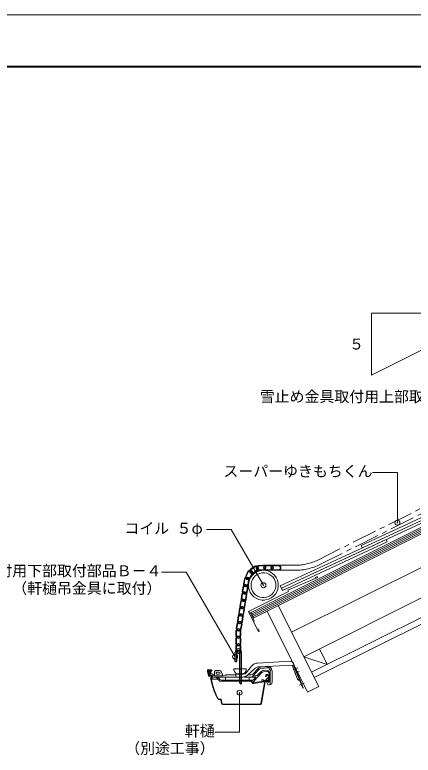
# Model space of a CAD drawing. Units: millimetres on the paper, with parts at other scales. Extents: x -210 to 210, y -148 to 150.
# Drawn here: x 26.4 to 106.5, y 1 to 149.9 of the extents above; entities that cross this region are included whole.
import ezdxf
from ezdxf.enums import TextEntityAlignment as Align

# ---------------------------------------------------------------- set-up
doc = ezdxf.new("R2010")
doc.units = ezdxf.units.MM
doc.header["$PDMODE"] = 32
doc.header["$PDSIZE"] = 1
doc.linetypes.add('CHAIN1', pattern=[8, 5, -1, 1, -1])
for name, color, linetype, lineweight in [('0-0', 7, 'Continuous', 18), ('0-2', 5, 'Continuous', 9), ('0-4', 5, 'Continuous', 9), ('0-7', 5, 'Continuous', 9), ('0-8', 5, 'Continuous', 9), ('0-9', 2, 'Continuous', 25), ('F-0_通り芯', 6, 'Continuous', 9)]:
    doc.layers.add(name, color=color, linetype=linetype, lineweight=lineweight)
doc.styles.add('ＭＳ ゴシック', font='')
doc.styles.get('ＭＳ ゴシック').set_extended_font_data('MS Gothic')

msp = doc.modelspace()

# ---------------------------------------------------------------- linework, layer by layer
at = {"layer": '0-0'}
for p, q in [((75.257, 19.574), (81.774, 19.916)), ((84.431, 14.551), (82.46, 19.477)), ((65.235, 18.232), (65.373, 18.232)), ((65.27, 18.016), (65.279, 17.976)), ((65.318, 18.077), (65.895, 18.077)), ((65.328, 17.937), (65.677, 17.937)), ((65.373, 18.182), (65.373, 18.232)), ((65.373, 18.182), (65.719, 18.182)), ((65.702, 17.944), (65.9, 18.059)), ((65.729, 18.202), (65.719, 18.182)), ((65.729, 18.202), (65.739, 18.182)), ((65.739, 18.182), (65.819, 18.182)), ((65.829, 18.202), (65.819, 18.182)), ((65.829, 18.202), (65.839, 18.182)), ((65.829, 17.897), (65.993, 17.991)), ((65.839, 18.182), (65.919, 18.182)), ((65.929, 18.202), (65.919, 18.182)), ((65.929, 18.202), (65.939, 18.182)), ((66.802, 18.038), (67.614, 18.038)), ((67.884, 17.869), (68.126, 17.37)), ((70.478, 18.336), (70.489, 18.12)), ((70.528, 18.389), (72.922, 18.389)), ((72.956, 17.611), (74.019, 18.939)), ((72.961, 18.12), (72.972, 18.336)), ((73.149, 17.078), (74.734, 18.534)), ((74.115, 16.758), (75.554, 18.32)), ((74.339, 17.37), (75.357, 18.475)), ((75.308, 18.776), (82.588, 19.157)), ((75.85, 18.715), (77.443, 18.841)), ((75.85, 18.464), (77.463, 18.592)), ((76.398, 18.056), (77.498, 18.143)), ((76.418, 17.807), (77.34, 17.88)), ((77.194, 18.821), (77.194, 18.57)), ((77.443, 18.841), (77.443, 18.59)), ((77.756, 17.98), (77.756, 15.205)), ((78.156, 17.953), (78.156, 15.695)), ((82.166, 19.135), (83.298, 16.304)), ((82.407, 18.265), (83.335, 18.636)), ((84.319, 14.506), (82.462, 19.151)), ((82.704, 17.522), (83.632, 17.893)), ((65.326, 17.771), (65.487, 17.076)), ((65.46, 17.379), (65.37, 17.766)), ((65.375, 17.832), (65.579, 17.832)), ((65.419, 17.827), (65.516, 17.827)), ((65.488, 16.932), (65.552, 16.932)), ((65.535, 17.037), (65.85, 17.037)), ((65.552, 16.932), (65.562, 16.912)), ((65.572, 16.932), (65.562, 16.912)), ((65.565, 17.788), (65.638, 17.474)), ((65.572, 16.932), (65.652, 16.932)), ((65.628, 17.794), (65.691, 17.52)), ((65.652, 16.932), (65.662, 16.912)), ((65.672, 16.932), (65.662, 16.912)), ((65.672, 16.932), (65.752, 16.932)), ((65.856, 17.397), (65.735, 17.397)), ((65.751, 17.482), (65.833, 17.501)), ((65.752, 17.147), (65.856, 17.147)), ((65.752, 16.932), (65.762, 16.912)), ((65.772, 16.932), (65.762, 16.912)), ((65.772, 16.932), (65.85, 16.932)), ((65.806, 17.842), (65.871, 17.561)), ((65.847, 16.607), (65.925, 16.652)), ((65.964, 16.554), (65.977, 16.561)), ((66.343, 16.758), (70.972, 16.758)), ((68.306, 17.008), (66.542, 17.008)), ((66.606, 17.838), (66.606, 17.249)), ((66.9, 16.711), (67.567, 16.003)), ((67.473, 17.738), (67.121, 17.738)), ((67.473, 17.308), (67.132, 17.308)), ((67.437, 16.505), (67.675, 16.253)), ((68.156, 17.158), (68.156, 17.24)), ((68.35, 17.015), (68.656, 17.108)), ((68.856, 17.108), (68.656, 17.108)), ((68.756, 16.758), (68.756, 16.158)), ((70.874, 17.208), (68.956, 17.208)), ((70.874, 17.349), (72.409, 17.349)), ((70.874, 17.349), (70.874, 16.899)), ((71.024, 16.749), (72.303, 16.749)), ((71.182, 17.389), (71.266, 17.389)), ((71.265, 17.384), (72.185, 17.384)), ((71.325, 17.349), (71.265, 17.384)), ((72.185, 17.384), (72.125, 17.349)), ((72.185, 17.389), (72.272, 17.389)), ((72.456, 16.758), (74.703, 16.758)), ((73.971, 17.208), (73.29, 17.208)), ((73.581, 16.758), (73.581, 16.158)), ((74.468, 16.255), (74.777, 16.591)), ((74.488, 15.908), (76.09, 17.647)), ((74.574, 17.008), (75.03, 17.008)), ((75.251, 17.105), (75.906, 17.816)), ((76.744, 16.062), (77.36, 16.678)), ((76.861, 16.882), (76.909, 17.15)), ((76.902, 16.824), (76.907, 16.823)), ((76.915, 16.084), (77.333, 16.503)), ((76.965, 16.863), (77.004, 17.086)), ((77.007, 17.232), (77.231, 17.232)), ((77.053, 17.127), (77.209, 17.127)), ((77.245, 17.113), (77.404, 16.953)), ((77.303, 17.202), (77.493, 17.012)), ((77.356, 17.775), (77.468, 17.663)), ((77.418, 16.918), (77.418, 16.819)), ((77.418, 16.467), (77.418, 16.115)), ((77.523, 16.94), (77.523, 15.904)), ((77.556, 17.68), (77.556, 15.795)), ((66.152, 16.358), (67.232, 16.358)), ((67.785, 15.908), (74.488, 15.908)), ((67.893, 16.158), (74.247, 16.158)), ((74.252, 15.658), (74.488, 15.658)), ((74.317, 15.458), (74.488, 15.458)), ((76.558, 15.956), (74.486, 15.658)), ((74.488, 15.458), (76.582, 15.806)), ((75.896, 11.41), (76.703, 15.982)), ((76.001, 11.397), (76.791, 15.88)), ((76.154, 15.948), (76.125, 16.146)), ((76.292, 16.22), (76.168, 16.203)), ((76.334, 16.206), (76.601, 15.941)), ((76.623, 15.864), (76.612, 15.93)), ((76.89, 15.962), (77.182, 15.962)), ((76.922, 16.067), (77.371, 16.067)), ((77.144, 15.505), (77.013, 15.824)), ((77.192, 15.913), (77.276, 15.769)), ((77.253, 15.933), (77.353, 15.833)), ((77.406, 15.695), (77.456, 15.695)), ((77.607, 15.195), (77.656, 15.195)), ((83.651, 15.154), (84.579, 15.525)), ((84.338, 14.513), (84.431, 14.551)), ((67.393, 12.232), (67.781, 12.232)), ((67.396, 12.337), (67.786, 12.337)), ((67.881, 12.142), (67.954, 11.411)), ((67.985, 12.157), (68.059, 11.417)), ((68.153, 11.231), (75.804, 11.231)), ((68.158, 11.327), (75.798, 11.327)), ((68.372, 11.231), (75.572, 11.231)), ((68.472, 11.331), (75.472, 11.331))]:
    msp.add_line(p, q, dxfattribs=at)
for centre, radius, start, end in [((75.346, 17.876), 1.7, 93.00002, 141.31186), ((81.81, 19.217), 0.7, 21.8, 93.00002), ((65.235, 18.132), 0.1, 89.99998, 190.81805), ((79.87, 20.929), 15, 190.81807, 195.15842), ((65.318, 18.027), 0.05, 89.99998, 193), ((65.328, 17.987), 0.05, 193.00001, 270.00003), ((65.677, 17.987), 0.05, 270.00003, 300), ((65.854, 17.853), 0.05, 120.00003, 193), ((65.895, 18.067), 0.01, 300, 90.00003), ((65.942, 18.08), 0.102, 300, 91.47394), ((66.806, 17.838), 0.2, 89.99998, 180.00002), ((67.614, 17.738), 0.3, 25.82733, 89.99998), ((70.528, 18.339), 0.05, 90.00004, 182.99995), ((70.789, 18.136), 0.3, 183.0005, 196.15207), ((71.461, 18.331), 1, 196.15158, 246.48018), ((71.989, 18.331), 1, 293.51975, 343.84836), ((72.922, 18.339), 0.05, 356.99997, 89.99982), ((72.661, 18.136), 0.3, 343.84787, 356.99942), ((75.356, 17.857), 0.92, 93.00002, 132.57457), ((75.909, 17.967), 0.75, 94.51386, 137.35319), ((75.885, 18.016), 0.45, 94.51397, 137.35324), ((76.457, 17.308), 0.75, 94.51397, 137.3533), ((77.144, 17.563), 0.3, 45, 94.51397), ((77.356, 17.68), 0.2, 0, 94.51397), ((77.481, 18.367), 0.475, 305.38025, 94.51404), ((77.481, 18.367), 0.225, 274.51407, 94.51404), ((77.156, 17.953), 1, 0, 47.65696), ((65.375, 17.782), 0.05, 89.99998, 193), ((65.419, 17.777), 0.05, 89.99998, 193.0919), ((65.488, 17.032), 0.1, 195.15842, 270.00003), ((65.752, 17.447), 0.3, 193.09192, 270.00003), ((65.535, 17.087), 0.05, 193.00001, 270.00003), ((65.516, 17.777), 0.05, 13.09189, 89.99998), ((65.579, 17.782), 0.05, 13, 89.99998), ((65.735, 17.497), 0.1, 193.09192, 270.00003), ((65.74, 17.531), 0.05, 193.00001, 283.00006), ((65.897, 16.521), 0.1, 120.00003, 190.39426), ((80.604, 19.219), 15.053, 190.39427, 207.1902), ((65.822, 17.55), 0.05, 283.00006, 13.00003), ((65.85, 16.782), 0.255, 300, 90.00003), ((65.85, 16.782), 0.15, 300, 90.00003), ((65.856, 16.797), 0.6, 30.93725, 89.99999), ((65.856, 16.797), 0.35, 311.1741, 90.00003), ((66.014, 16.467), 0.1, 120.00003, 190.67976), ((80.604, 19.219), 14.947, 190.67978, 207.17845), ((66.152, 16.458), 0.1, 131.17406, 270), ((66.343, 16.908), 0.15, 192.85938, 270.00003), ((66.456, 17.247), 0.15, 216.86995, 0), ((66.456, 17.249), 0.15, 217.60307, 0), ((66.542, 17.208), 0.2, 210.9373, 270.00003), ((66.791, 16.608), 0.15, 43.2643, 89.99998), ((67.121, 17.523), 0.215, 89.99998, 270), ((67.546, 16.608), 0.15, 89.99998, 223.2643), ((67.473, 17.523), 0.215, 270.00003, 90.00003), ((67.856, 17.239), 0.3, 0, 25.82735), ((68.306, 17.158), 0.15, 180.00003, 286.97403), ((68.856, 17.208), 0.1, 270.00003, 0), ((71.024, 16.899), 0.15, 180.00003, 270.00003), ((71.182, 17.689), 0.3, 246.48007, 269.99985), ((72.268, 17.689), 0.3, 270.00006, 293.51987), ((72.303, 17.999), 1.25, 270.00003, 312.57461), ((72.409, 18.049), 0.7, 270.00003, 321.31189), ((73.971, 17.708), 0.5, 270.00003, 317.35333), ((74.574, 17.108), 0.1, 137.35303, 270.0004), ((74.703, 16.658), 0.1, 317.35333, 90.00003), ((75.03, 17.308), 0.3, 270.00034, 317.35352), ((76.457, 17.308), 0.5, 94.51397, 137.3533), ((76.911, 16.873), 0.05, 170.00001, 260), ((76.915, 16.872), 0.05, 260.00003, 350.00006), ((77.007, 17.132), 0.1, 89.99998, 170.00001), ((77.053, 17.077), 0.05, 89.99998, 170.00001), ((77.209, 17.077), 0.05, 45, 89.99998), ((77.231, 17.13), 0.102, 45, 89.99998), ((77.368, 16.467), 0.05, 0, 135), ((77.218, 16.819), 0.2, 315.00003, 0), ((77.368, 16.918), 0.05, 0, 45), ((77.256, 17.451), 0.3, 0, 45), ((77.421, 16.94), 0.102, 0, 45), ((67.785, 16.208), 0.3, 223.26431, 270.00003), ((67.893, 16.458), 0.3, 223.26431, 270.00003), ((73.408, 14.983), 1, 29.99938, 67.66685), ((74.252, 15.608), 0.05, 89.99998, 216.52896), ((74.247, 16.458), 0.3, 270.00031, 317.35352), ((74.317, 15.508), 0.05, 209.99944, 270.00003), ((74.65, 15.845), 0.162, 137.3533, 278.16415), ((76.104, 15.941), 0.05, 278.16418, 8.16415), ((76.175, 16.153), 0.05, 98.16413, 188.16412), ((76.299, 16.171), 0.05, 45.18168, 98.16413), ((76.565, 15.906), 0.05, 10.38871, 98.16413), ((76.574, 15.856), 0.05, 279.43726, 9.49582), ((76.85, 15.956), 0.15, 135, 170.00001), ((76.89, 15.862), 0.1, 89.99998, 170.00001), ((76.922, 16.077), 0.01, 135, 270), ((77.106, 15.862), 0.1, 30.34142, 202.25223), ((77.607, 15.695), 0.5, 202.2523, 270.00003), ((77.182, 15.862), 0.1, 45, 89.99998), ((77.406, 15.845), 0.15, 210.34126, 270.00003), ((77.423, 15.904), 0.1, 225, 0), ((77.371, 16.115), 0.0475, 270.00006, 0), ((77.456, 15.795), 0.1, 270.00003, 0), ((77.656, 15.695), 0.5, 270.00003, 0), ((83.67, 16.453), 0.4, 201.80009, 268.22165), ((83.654, 15.953), 0.1, 21.8, 88.22162), ((67.393, 12.432), 0.2, 207.1902, 270.00003), ((67.396, 12.437), 0.1, 207.17845, 270.00003), ((67.781, 12.132), 0.1, 5.71084, 89.99998), ((67.786, 12.137), 0.2, 5.71084, 89.99998), ((68.153, 11.431), 0.2, 185.71085, 270), ((68.158, 11.427), 0.1, 185.71085, 270), ((75.798, 11.427), 0.1, 270, 350), ((75.804, 11.431), 0.2, 270, 350)]:
    msp.add_arc(centre, radius, start, end, dxfattribs=at)
at = {"layer": '0-2'}
for p, q in [((73.949, 29.74), (187.76, 86.656)), ((187.894, 86.387), (74.083, 29.472)), ((188.029, 86.119), (74.217, 29.203)), ((188.163, 85.851), (74.351, 28.935)), ((188.297, 85.582), (74.486, 28.667)), ((190.981, 80.216), (82.088, 25.76)), ((84.548, 20.841), (193.441, 75.297)), ((86.114, 17.711), (195.006, 72.166)), ((86.651, 16.638), (195.543, 71.093)), ((96.32, 42.738), (133.863, 60.187)), ((80.035, 34.595), (117.578, 52.045)), ((112.605, 50.88), (96.101, 43.209)), ((80.254, 34.124), (101.293, 43.902)), ((96.101, 43.209), (96.32, 42.738)), ((96.32, 42.738), (79.816, 35.067)), ((81.328, 34.212), (87.264, 36.736)), ((87.173, 36.914), (86.817, 36.732)), ((75.38, 25.983), (73.412, 29.919)), ((73.681, 29.829), (74.611, 27.969)), ((77.169, 30.009), (85.308, 13.73)), ((87.544, 14.848), (79.405, 31.127)), ((73.949, 29.74), (74.486, 28.667)), ((75.559, 26.073), (75.38, 26.431)), ((87.678, 22.406), (89.243, 19.276)), ((84.548, 20.841), (89.243, 19.276)), ((87.544, 14.848), (85.308, 13.73))]:
    msp.add_line(p, q, dxfattribs=at)
for points in [[(101.293, 43.902), (101.074, 44.374), (80.035, 34.595)], [(79.816, 35.067), (80.035, 34.595), (80.254, 34.124)], [(81.328, 34.212), (81.462, 33.944), (73.412, 29.919)]]:
    msp.add_lwpolyline(points, dxfattribs=at)
for centre, start, end in [((87.218, 36.825), 297.06508, 117.07289), ((75.47, 26.028), 206.51461, 26.51601)]:
    msp.add_arc(centre, 0.1, start, end, dxfattribs=at)
at = {"layer": '0-4'}
for p, q in [((123.183, 89.918), (98.183, 89.918)), ((103.378, 57.877), (98.378, 57.877)), ((103.378, 47.78), (103.378, 57.877)), ((69.953, 46.402), (64.953, 46.402)), ((76.411, 35.216), (69.953, 46.402)), ((60.899, 37.849), (55.899, 37.849)), ((70.723, 20.833), (60.899, 37.849))]:
    msp.add_line(p, q, dxfattribs=at)
for points in [[(98.183, 89.918), (98.183, 77.418), (123.183, 89.918)], [(71.61, 13.606), (71.61, 5.672), (66.61, 5.672)]]:
    msp.add_lwpolyline(points, dxfattribs=at)
for p in [(103.378, 47.78), (76.411, 35.216), (70.723, 20.833), (71.61, 13.606)]:
    msp.add_point(p, dxfattribs=at)
at = {"layer": '0-7', "linetype": 'CHAIN1'}
for p, q in [((87.331, 40.271), (117.48, 55.346)), ((87.778, 39.377), (117.928, 54.452)), ((82.859, 39.216), (76.411, 39.216)), ((82.859, 38.216), (76.411, 38.216))]:
    msp.add_line(p, q, dxfattribs=at)
at = {"layer": '0-7'}
for p, q in [((73.837, 38.431), (74.649, 39.015)), ((73.907, 38.334), (74.719, 38.917)), ((75.389, 39.156), (76.384, 39.255)), ((75.401, 39.036), (76.396, 39.136)), ((76.934, 39.216), (77.934, 39.216)), ((76.934, 39.096), (77.934, 39.096)), ((78.434, 39.216), (79.434, 39.216)), ((78.434, 39.096), (79.434, 39.096)), ((72.856, 37.028), (73.267, 37.939)), ((72.965, 36.978), (73.377, 37.89)), ((73.658, 36.666), (74.069, 37.577)), ((74.179, 37.528), (73.767, 36.616)), ((74.351, 37.716), (75.163, 38.3)), ((75.233, 38.203), (74.421, 37.619)), ((75.476, 38.28), (76.471, 38.379)), ((76.483, 38.26), (75.488, 38.161)), ((76.934, 38.336), (77.934, 38.336)), ((77.934, 38.216), (76.934, 38.216)), ((78.434, 38.336), (79.434, 38.336)), ((79.434, 38.216), (78.434, 38.216)), ((72.415, 35.458), (72.577, 36.445)), ((72.534, 35.439), (72.695, 36.426)), ((73.284, 35.316), (73.445, 36.303)), ((73.564, 36.284), (73.402, 35.297)), ((72.173, 33.978), (72.334, 34.965)), ((72.291, 33.959), (72.453, 34.946)), ((73.041, 33.836), (73.203, 34.823)), ((73.321, 34.803), (73.16, 33.816)), ((71.93, 32.498), (72.092, 33.485)), ((72.049, 32.478), (72.21, 33.465)), ((72.799, 32.356), (72.96, 33.342)), ((73.079, 33.323), (72.917, 32.336)), ((71.688, 31.018), (71.849, 32.004)), ((71.806, 30.998), (71.968, 31.985)), ((72.556, 30.875), (72.718, 31.862)), ((72.836, 31.843), (72.675, 30.856)), ((71.445, 29.537), (71.607, 30.524)), ((71.564, 29.518), (71.725, 30.505)), ((72.314, 29.395), (72.476, 30.382)), ((72.594, 30.362), (72.432, 29.376)), ((71.203, 28.057), (71.365, 29.044)), ((71.321, 28.038), (71.483, 29.024)), ((72.072, 27.915), (72.233, 28.902)), ((72.352, 28.882), (72.19, 27.895)), ((70.961, 26.577), (71.122, 27.564)), ((71.079, 26.557), (71.241, 27.544)), ((71.829, 26.434), (71.991, 27.421)), ((72.109, 27.402), (71.948, 26.415)), ((70.873, 25.002), (70.873, 26.002)), ((70.993, 25.002), (70.993, 26.002)), ((71.753, 25.002), (71.753, 26.002)), ((71.873, 26.002), (71.873, 25.002)), ((70.873, 23.502), (70.873, 24.502)), ((70.993, 23.502), (70.993, 24.502)), ((71.753, 23.502), (71.753, 24.502)), ((71.873, 24.502), (71.873, 23.502)), ((70.873, 22.002), (70.873, 23.002)), ((70.993, 22.002), (70.993, 23.002)), ((71.753, 22.002), (71.753, 23.002)), ((71.873, 23.002), (71.873, 22.002))]:
    msp.add_line(p, q, dxfattribs=at)
at = {"layer": '0-7', "linetype": 'CHAIN1'}
for radius in [10, 11]:
    msp.add_arc((82.859, 49.216), radius, 270, 296.56505, dxfattribs=at)
at = {"layer": '0-7'}
for centre, radius, start, end in [((74.941, 38.609), 0.5, 305.70017, 125.70017), ((74.941, 38.609), 0.38, 305.70017, 125.70017), ((75.438, 38.658), 0.5, 95.70017, 275.70017), ((75.438, 38.658), 0.38, 95.70017, 275.70017), ((76.434, 38.758), 0.5, 275.70017, 95.70017), ((76.434, 38.758), 0.38, 275.70017, 95.70017), ((76.934, 38.716), 0.5, 90, 270), ((76.934, 38.716), 0.38, 90, 270), ((77.934, 38.716), 0.5, 270, 90), ((78.434, 38.716), 0.5, 90, 270), ((77.934, 38.716), 0.38, 270, 90), ((78.434, 38.716), 0.38, 90, 270), ((79.434, 38.716), 0.5, 270, 90), ((79.434, 38.716), 0.38, 270, 90), ((73.723, 37.733), 0.5, 335.70017, 155.70017), ((73.723, 37.733), 0.38, 335.70017, 155.70017), ((74.129, 38.025), 0.5, 125.70017, 305.70017), ((74.129, 38.025), 0.38, 125.70017, 305.70017), ((73.07, 36.364), 0.5, 350.70017, 170.70017), ((73.07, 36.364), 0.38, 350.70017, 170.70017), ((73.311, 36.822), 0.5, 155.70017, 335.70017), ((73.311, 36.822), 0.38, 155.70017, 335.70017), ((72.828, 34.884), 0.5, 350.70017, 170.70017), ((72.909, 35.378), 0.5, 170.70017, 350.70017), ((72.828, 34.884), 0.38, 350.70017, 170.70017), ((72.909, 35.378), 0.38, 170.70017, 350.70017), ((72.585, 33.404), 0.5, 350.70017, 170.70017), ((72.666, 33.897), 0.5, 170.70017, 350.70017), ((72.585, 33.404), 0.38, 350.70017, 170.70017), ((72.666, 33.897), 0.38, 170.70017, 350.70017), ((72.343, 31.924), 0.5, 350.70017, 170.70017), ((72.424, 32.417), 0.5, 170.70017, 350.70017), ((72.343, 31.924), 0.38, 350.70017, 170.70017), ((72.424, 32.417), 0.38, 170.70017, 350.70017), ((72.101, 30.443), 0.5, 350.70017, 170.70017), ((72.181, 30.937), 0.5, 170.70017, 350.70017), ((72.101, 30.443), 0.38, 350.70017, 170.70017), ((72.181, 30.937), 0.38, 170.70017, 350.70017), ((71.858, 28.963), 0.5, 350.70017, 170.70017), ((71.939, 29.456), 0.5, 170.70017, 350.70017), ((71.858, 28.963), 0.38, 350.70017, 170.70017), ((71.939, 29.456), 0.38, 170.70017, 350.70017), ((71.616, 27.483), 0.5, 350.70017, 170.70017), ((71.697, 27.976), 0.5, 170.70017, 350.70017), ((71.616, 27.483), 0.38, 350.70017, 170.70017), ((71.697, 27.976), 0.38, 170.70017, 350.70017), ((71.373, 26.002), 0.5, 0, 180), ((71.454, 26.496), 0.5, 170.70017, 350.70017), ((71.373, 26.002), 0.38, 0, 180), ((71.454, 26.496), 0.38, 170.70017, 350.70017), ((71.373, 24.502), 0.5, 0, 180), ((71.373, 25.002), 0.5, 180, 0), ((71.373, 25.002), 0.38, 180, 0), ((71.373, 24.502), 0.38, 0, 180), ((71.373, 23.002), 0.5, 0, 180), ((71.373, 23.502), 0.5, 180, 0), ((71.373, 23.502), 0.38, 180, 0), ((71.373, 23.002), 0.38, 0, 180), ((71.373, 22.002), 0.5, 180, 0), ((71.373, 22.002), 0.38, 180, 0)]:
    msp.add_arc(centre, radius, start, end, dxfattribs=at)
at = {"layer": '0-8'}
for radius in [3, 2.5]:
    msp.add_arc((76.411, 35.216), radius, 278.65092, 275.18163, dxfattribs=at)
at = {"layer": '0-9'}
for p, q in [((70.723, 19.908), (70.723, 21.758)), ((71.043, 19.908), (71.043, 21.758)), ((71.703, 15.568), (71.703, 21.758)), ((72.023, 15.568), (72.023, 21.758)), ((70.723, 19.908), (71.043, 19.908))]:
    msp.add_line(p, q, dxfattribs=at)
msp.add_circle((71.373, 21.758), 0.25, dxfattribs=at)
for centre, radius, start, end in [((71.373, 21.758), 0.65, 0, 180), ((71.373, 21.758), 0.33, 0, 180), ((71.863, 15.568), 0.16, 180, 0)]:
    msp.add_arc(centre, radius, start, end, dxfattribs=at)
at = {"layer": 'F-0_通り芯'}
msp.add_line((210, 149.878), (-210, 149.878), dxfattribs=at)
at = {"layer": 'F-0_通り芯', "color": 3, "lineweight": 40}
msp.add_line((-188, 139.5), (202, 139.5), dxfattribs=at)

# ---------------------------------------------------------------- texts
at = {"layer": '0-4', "color": 7, "style": 'ＭＳ ゴシック'}
for s, p in [('５', (93.643, 81.939)), ('雪止め金具取付用上部取付部品Ａ－３', (75.678, 71.377)), ('スーパーゆきもちくん', (68.378, 56.377)), ('コイル ５φ', (48.453, 44.902)), ('樋受金具（内吊）取付用下部取付部品Ｂ－４', (-4.101, 36.349)), ('（軒樋吊金具に取付）', (25.899, 32.849)), ('軒樋', (60.61, 4.172)), ('（別途工事）', (48.61, 0.672))]:
    msp.add_text(s, height=2.199, dxfattribs=at).set_placement(p, align=Align.BOTTOM_LEFT)

doc.saveas('drawing.dxf')
